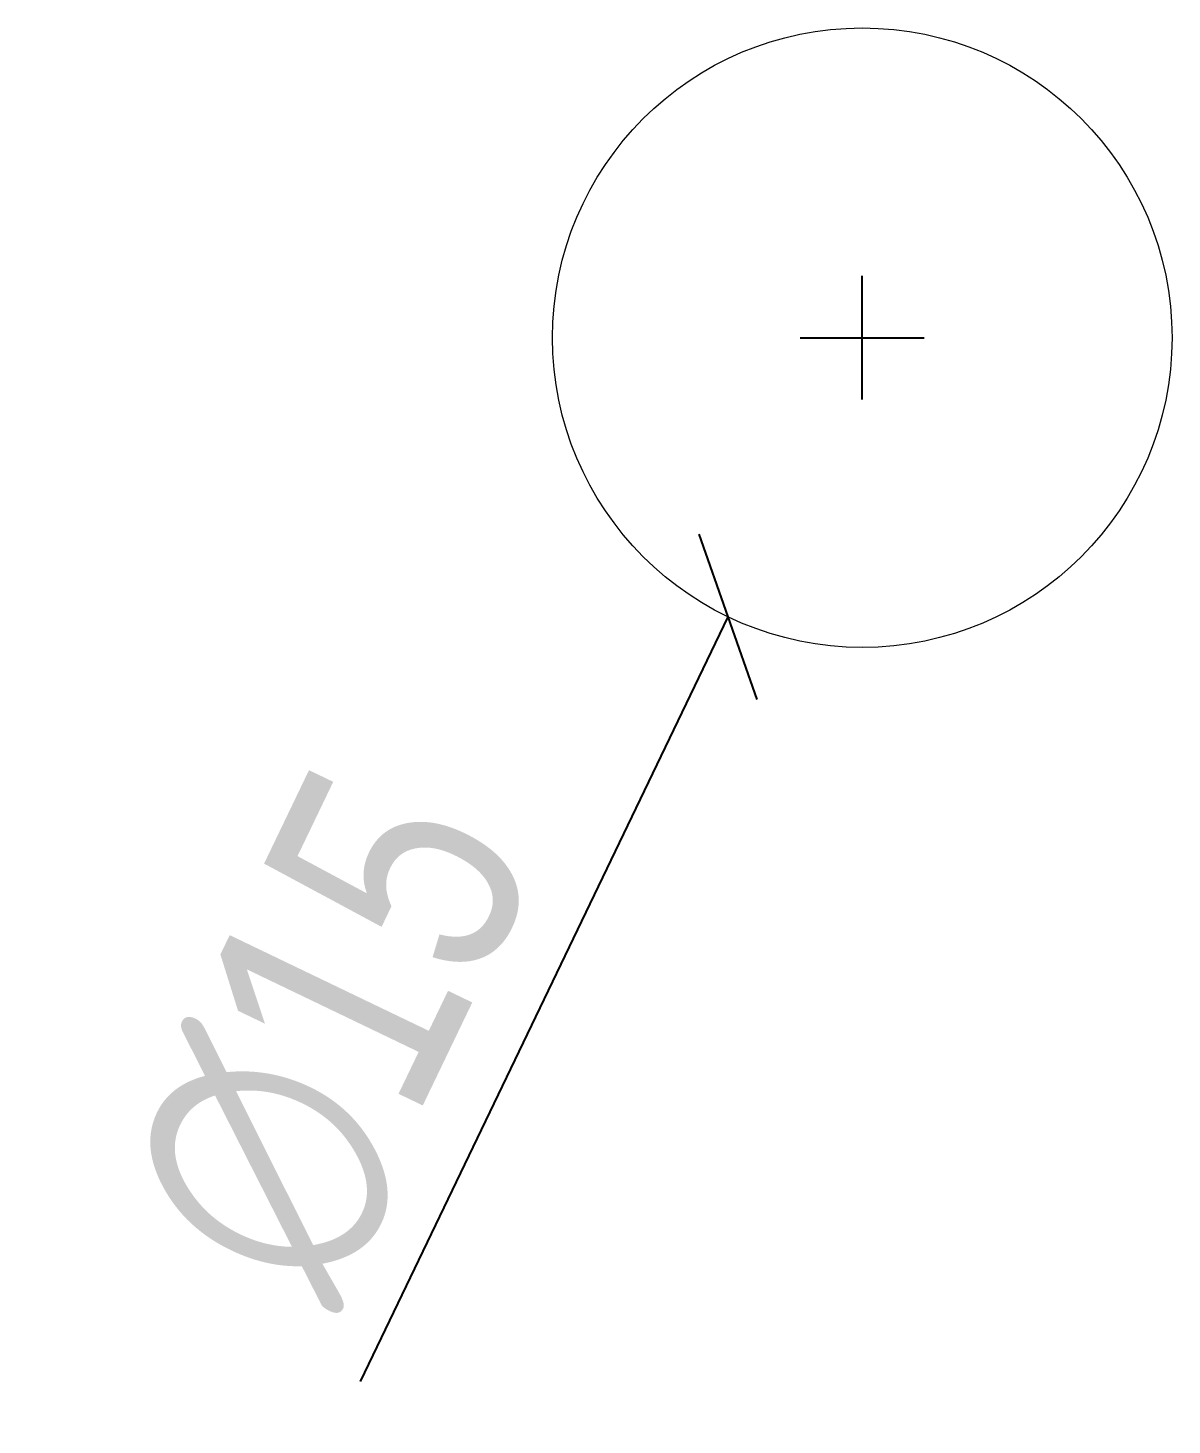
# Model space of a CAD drawing. Header units: millimetres. Extents: x -24 to 530668, y -246875 to -2983.
# Drawn here: x 13607.39 to 13635.09, y -3507.72 to -3473.89 of the extents above; entities that cross this region are included whole.
import ezdxf

# ---------------------------------------------------------------- set-up
doc = ezdxf.new("R2010")
doc.units = ezdxf.units.MM
doc.header["$PDMODE"] = 2
doc.layers.get('0').update_dxf_attribs({"lineweight": 20})
doc.layers.add('mermer', color=142, linetype='Continuous', lineweight=15)
doc.layers.add('ölçü', color=251, linetype='Continuous', lineweight=5)
doc.styles.add('ATU', font='GOTHIC.TTF', dxfattribs={"width": 0.8})
doc.dimstyles.new('U_DIM_1_20', dxfattribs={"dimtxt": 6, "dimasz": 3, "dimexe": 3, "dimexo": 5, "dimgap": 1, "dimtad": 1, "dimdec": 1, "dimrnd": 0.5, "dimzin": 11, "dimtxsty": 'ATU', "dimblk": 'OBLIQUE', "dimcen": 1.5, "dimdle": 1.25, "dimclrd": 251, "dimclre": 251, "dimclrt": 1, "dimadec": 0, "dimazin": 0, "dimtfac": 1.25, "dimtdec": 1, "dimtix": 1, "dimtofl": 0, "dimtmove": 1, "dimatfit": 3, "dimldrblk": 'OBLIQUE', "dimfxl": 5, "dimtolj": 1, "dimtzin": 0, "dimarcsym": 0})

# ---------------------------------------------------------------- blocks, each defined once
blk = doc.blocks.new('_Oblique')
at = {"color": 0, "linetype": 'ByBlock', "lineweight": -2}
blk.add_line((-0.5, -0.5), (0.5, 0.5), dxfattribs=at)
blk = doc.blocks.new('*D451')
at = {"layer": 'DEFPOINTS', "color": 0, "transparency": 16777216}
for p in [(13630.842, -3474.633, 0), (13624.343, -3488.153, 0)]:
    blk.add_point(p, dxfattribs=at)
at = {"layer": 'ölçü', "color": 251, "lineweight": -2, "transparency": 16777216}
for p, q in [((13627.592, -3482.893), (13627.592, -3479.893)), ((13626.092, -3481.393), (13629.092, -3481.393)), ((13615.443, -3506.668), (13624.343, -3488.153))]:
    blk.add_line(p, q, dxfattribs=at)
at = {"layer": 'ölçü', "color": 251, "lineweight": -2, "transparency": 16777216, "xscale": 3, "yscale": 3, "zscale": 3, "rotation": 64.32762076604025}
blk.add_blockref('_Oblique', (13624.343, -3488.153), dxfattribs=at)
at = {"layer": 'ölçü', "color": 1, "transparency": 16777216, "insert": (13614.683, -3498.235), "char_height": 6, "attachment_point": 5, "rotation": 64.3276, "style": 'ATU'}
blk.add_mtext('\\A1;∅15', dxfattribs=at)

msp = doc.modelspace()

# ---------------------------------------------------------------- linework, layer by layer
at = {"layer": 'mermer'}
msp.add_circle((13627.592, -3481.393, 0), 7.5, dxfattribs=at)

# ---------------------------------------------------------------- dimensions: what is measured, and where the dimension line sits
at = {"layer": 'ölçü'}
dim = msp.add_diameter_dim_2p(p1=(13630.842, -3474.633, 0), p2=(13624.343, -3488.153, 0), dimstyle='U_DIM_1_20', dxfattribs=at)
dim.commit()
dim.dimension.update_dxf_attribs({"geometry": '*D451', "text_midpoint": (13614.683, -3498.235, 0)})

doc.saveas('drawing.dxf')
